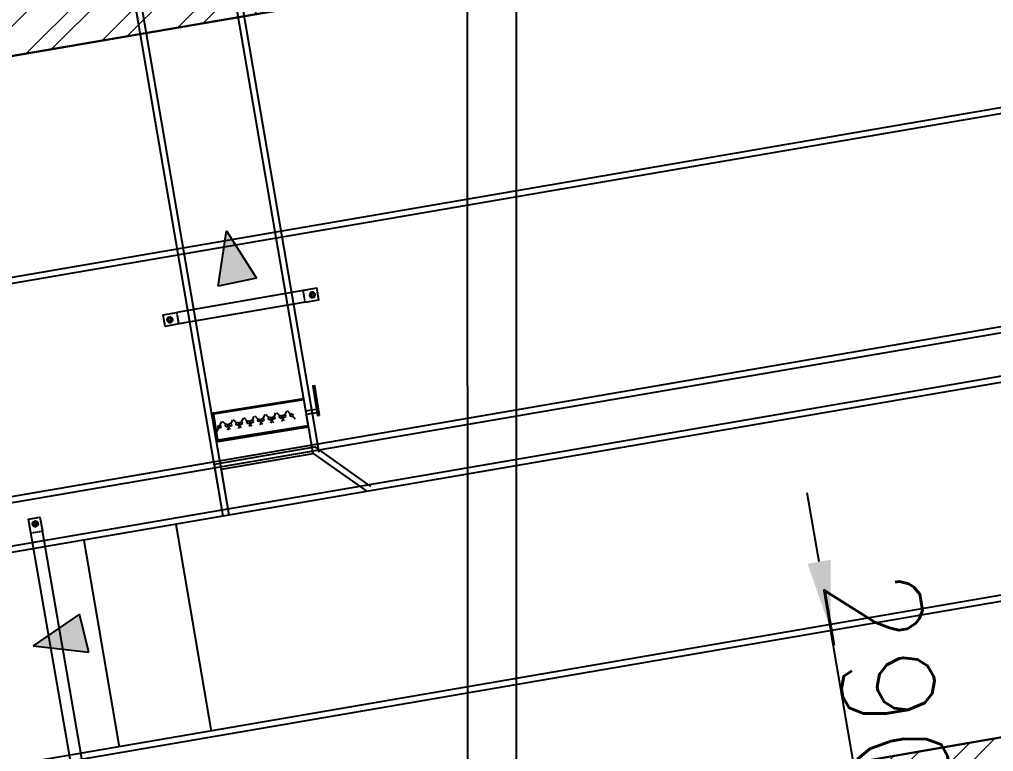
# Model space of a CAD drawing. Header units: millimetres. Extents: x -9226 to 166212, y -13 to 97274.
# Drawn here: x 24449 to 26539, y 20812 to 22382 of the extents above; entities that cross this region are included whole.
import ezdxf

# ---------------------------------------------------------------- set-up
doc = ezdxf.new("R2010")
doc.units = ezdxf.units.MM
doc.linetypes.add('23491-GN-XR-PLOT LIMIT$0$DASHED', pattern=[0.75, 0.5, -0.25])
doc.linetypes.add('HIDDEN', pattern=[9.525, 6.35, -3.175])
doc.layers.get('0').update_dxf_attribs({"color": 8})
doc.layers.get('Defpoints').update_dxf_attribs({"color": 8})
for name, color, linetype in [('1.INS', 8, 'Continuous'), ('1.support 2', 7, 'Continuous'), ('23491-GN-XR-PLOT LIMIT$0$ARCADE', 8, 'Continuous'), ('23491-GN-XR-PLOT LIMIT$0$PODIUM', 8, 'Continuous'), ('23491-GN-XR-PLOT LIMIT$0$RETAIL', 8, 'Continuous'), ('EAD', 30, 'Continuous'), ('ETA-AC-SUPPORT', 25, 'Continuous'), ('FAD', 3, 'Continuous'), ('IZ-AC-VCD', 4, 'Continuous'), ('VCD SHE', 7, 'Continuous')]:
    doc.layers.add(name, color=color, linetype=linetype)
for name, color, linetype, lineweight in [('1.XREF', 8, 'Continuous', 9), ('23491-XR-AR-2ND FLOOR PLAN$0$23491-XR-AR-2ND FLOOR PLAN$0$23491-XR-AR-TYP-FLOOR$0$A-WALL-PATT', 8, 'Continuous', 5), ('23491-XR-AR-2ND FLOOR PLAN$0$23491-XR-AR-2ND FLOOR PLAN$0$A-WALL', 8, 'Continuous', 30), ('23491-XR-AR-2ND FLOOR PLAN$0$23491-XR-AR-TYP-FLOOR$0$A-WALL-PATT', 8, 'Continuous', 5), ('23491-XR-AR-2ND FLOOR PLAN$0$A-WALL', 8, 'Continuous', 30), ('23491-XR-AR-2ND FLOOR PLAN$0$A-WALL-CAVI', 8, 'Continuous', 15), ('A-ANNO-DIMS', 8, 'Continuous', 9)]:
    doc.layers.add(name, color=color, linetype=linetype, lineweight=lineweight)
doc.styles.add('ROMANS', font='isocp.shx', dxfattribs={"width": 0.8})
doc.styles.get("Standard").update_dxf_attribs({"font": 'romans.shx', "height": 200})
doc.dimstyles.new('ISO-25', dxfattribs={"dimtxt": 200, "dimasz": 150, "dimexe": 1.25, "dimexo": 0.625, "dimgap": 1, "dimtad": 1, "dimtoh": 1, "dimdec": 0, "dimrnd": 5, "dimtxsty": 'Standard', "dimcen": 2.5, "dimclrd": 256, "dimclre": 256, "dimclrt": 7, "dimadec": 0, "dimazin": 0, "dimtfac": 1, "dimtdec": 0, "dimtix": 1, "dimtmove": 2, "dimatfit": 3, "dimfxl": 1, "dimarcsym": 1})
doc.dimstyles.new('JSE', dxfattribs={"dimtxt": 50, "dimasz": 150, "dimexe": 0.18, "dimexo": 0.0625, "dimgap": 50, "dimtad": 0, "dimdec": 0, "dimrnd": 5, "dimzin": 0, "dimdsep": 46, "dimtxsty": 'ROMANS', "dimcen": 0.09, "dimclrd": 7, "dimclre": 7, "dimclrt": 7, "dimadec": 0, "dimazin": 0, "dimtfac": 1, "dimtdec": 0, "dimtofl": 0, "dimtmove": 0, "dimatfit": 3, "dimfxl": 1, "dimtolj": 1, "dimtzin": 0, "dimarcsym": 1})

# ---------------------------------------------------------------- blocks, each defined once
blk = doc.blocks.new('23491-GN-XR-PLOT LIMIT')
at = {"layer": '23491-GN-XR-PLOT LIMIT$0$ARCADE', "color": 8}
blk.add_lwpolyline([(48271.7, 23525.6, 0.000496), (5000, 16088.4), (5000, 11014.2, -0.000526), (50902.2, 18902.5), (55000, 23715.1), (55000, 82243.6), (50763.6, 86480), (9264.6, 86480), (5000, 82215.4), (5000, 81480), (48692.6, 81480), (50500, 80172.6), (50500, 25555.4)], format="xyb", close=True, dxfattribs=at)
at = {"layer": '23491-GN-XR-PLOT LIMIT$0$PODIUM', "color": 8, "linetype": '23491-GN-XR-PLOT LIMIT$0$DASHED', "ltscale": 15, "flags": 128}
blk.add_lwpolyline([(5000, 82215.4), (5000, 11014.2, -0.000526), (50902.2, 18902.5), (55000, 23715.1), (55000, 82243.6), (50763.6, 86480), (9264.6, 86480)], format="xyb", close=True, dxfattribs=at)
blk.add_lwpolyline([(5000, 82215.4), (5000, 11014.2, -0.000526), (50902.2, 18902.5), (55000, 23715.1), (55000, 82243.6), (50763.6, 86480), (9264.6, 86480)], format="xyb", close=True, dxfattribs=at)
at = {"layer": '23491-GN-XR-PLOT LIMIT$0$RETAIL', "color": 8}
blk.add_lwpolyline([(48271.7, 23525.6), (50500, 25555.4), (50500, 80172.6), (48692.6, 81480), (5000, 81480), (5000, 71480), (40000, 71480), (40000, 32256.2, 0.000401), (5000, 26236.7), (5000, 16088.4, -0.000496)], format="xyb", close=True, dxfattribs=at)
blk = doc.blocks.new('23491-XR-AR-2ND FLOOR PLAN')
at = {"layer": '23491-XR-AR-2ND FLOOR PLAN$0$23491-XR-AR-2ND FLOOR PLAN$0$23491-XR-AR-TYP-FLOOR$0$A-WALL-PATT'}
h = blk.add_hatch(dxfattribs=at)
h.set_pattern_fill('ANSI32', color=8, scale=10)
h.paths.add_polyline_path([(24900.7, 25376.9), (25010.8, 24736.3), (25700.7, 24854.9), (26056.3, 22785.2), (24331.6, 22488.8), (24365.5, 22291.7), (28209.1, 22952.2), (28192.2, 23050.8), (27699.4, 22966.1), (27555.5, 23803.8), (28048.2, 23888.5), (28022.8, 24036.3), (27382.2, 23926.2), (27534.6, 23039.2), (26204.1, 22810.6), (25840, 24929.6), (26037.1, 24963.4), (25935.5, 25554.8), (26034.1, 25571.7), (26017.1, 25670.3), (25820, 25636.4), (25921.6, 25045.1), (25083.9, 24901.1), (24982.3, 25492.4), (24046, 25331.5), (24063, 25233)])
at = {"layer": '23491-XR-AR-2ND FLOOR PLAN$0$23491-XR-AR-TYP-FLOOR$0$A-WALL-PATT'}
h = blk.add_hatch(dxfattribs=at)
h.set_pattern_fill('ANSI32', color=8, scale=10)
h.paths.add_polyline_path([(22314.8, 18873.3), (22141.7, 19880.3), (22043.2, 19863.4), (22009.3, 20060.5), (28809.6, 21229), (28843.5, 21032), (26182.5, 20574.7), (26083.9, 20557.8), (26067, 20656.3), (25475.7, 20554.7), (25628, 19668), (25529.5, 19651.1), (25394, 20439.2), (22240.3, 19897.2), (22413.3, 18890.3)])
at = {"layer": '23491-XR-AR-2ND FLOOR PLAN$0$23491-XR-AR-2ND FLOOR PLAN$0$A-WALL', "color": 8}
blk.add_line((28209.1, 22952.2), (24365.5, 22291.7), dxfattribs=at)
at = {"layer": '23491-XR-AR-2ND FLOOR PLAN$0$A-WALL', "color": 8}
blk.add_line((28809.6, 21229, 0), (22009.3, 20060.5, 0), dxfattribs=at)
at = {"layer": '23491-XR-AR-2ND FLOOR PLAN$0$A-WALL-CAVI', "color": 8}
blk.add_blockref('23491-GN-XR-PLOT LIMIT', (0, 0), dxfattribs=at)
blk = doc.blocks.new('XREF')
at = {"layer": 'A-ANNO-DIMS', "color": 8}
blk.add_blockref('23491-XR-AR-2ND FLOOR PLAN', (0, 0), dxfattribs=at)
blk = doc.blocks.new('*U542')
at = {"layer": 'IZ-AC-VCD', "color": 5, "extrusion": (0, 0, -1)}
for p, q in [((41.5, 467.5), (41.5, 416.7)), ((58.5, 416.7), (58.5, 467.5))]:
    blk.add_line(p, q, dxfattribs=at)
at = {"layer": 'IZ-AC-VCD', "color": 5}
for p, q in [((-10, 416.7), (-10, 0)), ((110, 416.7), (110, 0))]:
    blk.add_line(p, q, dxfattribs=at)
for points in [[(29.2, 475.9), (165.1, 475.9), (165.1, 467.5), (29.2, 467.5)], [(-16.7, 0), (116.7, 0), (116.7, 416.7), (-16.7, 416.7)]]:
    blk.add_lwpolyline(points, close=True, dxfattribs=at)
at = {"layer": 'IZ-AC-VCD', "color": 7, "extrusion": (0, 0, -1)}
for points in [[(-28.6, 364.9), (-45.1, 353.4)], [(-28.6, 314.9), (-45.1, 303.4)], [(-28.6, 301.8), (-45.1, 313.2)], [(-54.9, 346.6), (-71.4, 335.1)], [(-54.9, 320.1), (-71.4, 331.5)], [(-54.9, 296.6), (-71.4, 285.1)], [(-54.9, 270.1), (-71.4, 281.5)], [(-28.6, 264.9), (-45.1, 253.4)], [(-28.6, 251.8), (-45.1, 263.2)], [(-54.9, 246.6), (-71.4, 235.1)], [(-54.9, 220.1), (-71.4, 231.5)], [(-28.6, 214.9), (-45.1, 203.4)], [(-28.6, 201.8), (-45.1, 213.2)], [(-54.9, 196.6), (-71.4, 185.1)], [(-54.9, 170.1), (-71.4, 181.5)], [(-28.6, 164.9), (-45.1, 153.4)], [(-28.6, 151.8), (-45.1, 163.2)], [(-54.9, 146.6), (-71.4, 135.1)], [(-28.6, 114.9), (-45.1, 103.4)], [(-28.6, 101.8), (-45.1, 113.2)], [(-54.9, 120.1), (-71.4, 131.5)], [(-54.9, 96.6), (-71.4, 85.1)], [(-28.6, 64.9), (-45.1, 53.4)], [(-28.6, 51.8), (-45.1, 63.2)], [(-54.9, 70.1), (-71.4, 81.5)], [(-54.9, 46.6), (-71.4, 35.1)], [(-28.6, 1.8), (-45.1, 13.2)], [(-54.9, 20.1), (-71.4, 31.5)]]:
    blk.add_lwpolyline(points, dxfattribs=at)
for centre in [(-50, 350), (-50, 316.7), (-50, 300), (-50, 266.7), (-50, 250), (-50, 216.7), (-50, 200), (-50, 166.7), (-50, 150), (-50, 116.7), (-50, 100), (-50, 66.7), (-50, 50), (-50, 16.7)]:
    blk.add_circle(centre, 6, dxfattribs=at)
blk = doc.blocks.new('HVAC-VOL-SPD-S01-M-01-0400 R-01$0$HVAC-VOL-SPD-S01-M-01-0400 R-01$0$A$C2F9C6816')
blk.add_hatch(color=256).paths.add_polyline_path([(-198.8, -78.6), (-398.8, -153.6), (-198.8, -228.6)])
for p, q in [((-198.8, -78.6), (-398.8, -153.6)), ((-198.8, -228.6), (-198.8, -78.6)), ((-398.8, -153.6), (-198.8, -228.6))]:
    blk.add_line(p, q)
blk = doc.blocks.new('t')
at = {"layer": 'ETA-AC-SUPPORT', "color": 7, "linetype": 'HIDDEN', "ltscale": 0.3, "extrusion": (2.40653e-07, 5.25136e-08, 1)}
for p, q in [((4429.3, -9484.4, 0), (4379.3, -9484.4, 0)), ((4392.9, -9513, 0), (4404.3, -9506.4, 0)), ((4415.8, -9513, 0), (4404.3, -9506.4, 0)), ((4392.9, -9526.2, 0), (4392.9, -9513, 0)), ((4392.9, -9526.2, 0), (4404.3, -9532.9, 0)), ((4415.8, -9526.2, 0), (4404.3, -9532.9, 0)), ((4415.8, -9526.2, 0), (4415.8, -9513, 0))]:
    blk.add_line(p, q, dxfattribs=at)
at = {"layer": 'ETA-AC-SUPPORT', "color": 7, "linetype": 'Continuous', "ltscale": 0.3, "extrusion": (2.40653e-07, 5.25136e-08, 1), "elevation": 0}
blk.add_lwpolyline([(4429.3, -9484.4), (4429.3, -9543.9), (4379.3, -9543.9), (4379.3, -9484.4)], dxfattribs=at)
at = {"layer": 'ETA-AC-SUPPORT', "color": 7, "linetype": 'HIDDEN', "ltscale": 0.3, "extrusion": (2.40653e-07, 5.25136e-08, 1)}
for radius in [11.5, 6]:
    blk.add_circle((4404.3, -9519.6, 0), radius, dxfattribs=at)
blk = doc.blocks.new('*U556')
at = {"layer": 'ETA-AC-SUPPORT', "color": 7, "linetype": 'Continuous', "ltscale": 0.3, "extrusion": (2.40653e-07, 5.25136e-08, 1)}
for p, q in [((4404.3, -9001.8, 0), (4404.3, -9514.1, 0)), ((4429.3, -9001.8, 0), (4429.3, -9514.1, 0))]:
    blk.add_line(p, q, dxfattribs=at)
at = {"color": 7, "linetype": 'Continuous', "xscale": -0.5, "yscale": 0.5, "zscale": 0.5, "rotation": 180}
blk.add_blockref('t', (2214.7, -13744, 0), dxfattribs=at)
at = {"color": 7, "linetype": 'Continuous', "xscale": 0.5, "yscale": 0.5, "zscale": 0.5}
blk.add_blockref('t', (2214.7, -4771.9, 0), dxfattribs=at)
blk = doc.blocks.new('*U549')
at = {"layer": 'ETA-AC-SUPPORT', "color": 7, "linetype": 'Continuous', "ltscale": 0.3, "extrusion": (2.40653e-07, 5.25136e-08, 1)}
for p, q in [((4404.3, -9239.6, 0), (4404.3, -9514.1, 0)), ((4429.3, -9239.6, 0), (4429.3, -9514.1, 0))]:
    blk.add_line(p, q, dxfattribs=at)
at = {"color": 7, "linetype": 'Continuous', "xscale": -0.5, "yscale": 0.5, "zscale": 0.5, "rotation": 180}
blk.add_blockref('t', (2214.7, -13981.8, 0), dxfattribs=at)
at = {"color": 7, "linetype": 'Continuous', "xscale": 0.5, "yscale": 0.5, "zscale": 0.5}
blk.add_blockref('t', (2214.7, -4771.9, 0), dxfattribs=at)
blk = doc.blocks.new('*D412')
at = {"layer": 'Defpoints', "color": 0, "transparency": 16777216}
for p in [(26189.8, 21070.7, -2.7), (26189.8, 21070.7), (26238.5, 20787.2, 0)]:
    blk.add_point(p, dxfattribs=at)
at = {"layer": 'VCD SHE', "lineweight": -2, "transparency": 16777216}
for p, q in [((26164.4, 21218.5), (26139, 21366.4)), ((26189.2, 21070.6), (26188.6, 21070.5)), ((26238.5, 20787.2), (26189.8, 21070.7)), ((26237.9, 20787.1), (26237.3, 20787)), ((26263.9, 20639.4), (26289.3, 20491.5))]:
    blk.add_line(p, q, dxfattribs=at)
at = {"layer": 'VCD SHE', "transparency": 16777216}
for points in [[(26189, 21222.8), (26139.8, 21214.3), (26189.8, 21070.7)], [(26288.6, 20643.6), (26239.3, 20635.1), (26238.5, 20787.2)]]:
    blk.add_solid(points, dxfattribs=at)
at = {"layer": 'VCD SHE', "color": 7, "transparency": 16777216, "insert": (26313.7, 20946.1), "char_height": 200, "attachment_point": 5, "rotation": 279.7506}
blk.add_mtext('290', dxfattribs=at)

msp = doc.modelspace()

# ---------------------------------------------------------------- block references
at = {"layer": '1.XREF'}
msp.add_blockref('XREF', (0, 0), dxfattribs=at)

# ---------------------------------------------------------------- next in the draw order: linework, layer by layer
at = {"layer": '1.INS', "extrusion": (-0.000514324, -8.83852e-05, 1)}
for points, elevation in [([(32143.7, 23153.6), (20873.5, 21216.9)], -18.8), ([(25092.5, 21453.3), (24867.6, 22762.3)], -18), ([(24886.7, 21316.4), (24644.8, 22724.1)], -18), ([(32224.4, 22684.2), (20954.2, 20747.4)], -18.8), ([(30737, 22335), (20959.8, 20654.8)], -18), ([(30817.6, 21866), (21040.4, 20185.8)], -18), ([(24886.7, 21316.4), (24867.6, 21427.8), (25082.8, 21464.8), (25202.7, 21380.1)], -18)]:
    msp.add_lwpolyline(points, dxfattribs=dict(at, elevation=elevation))
at = {"layer": 'EAD', "extrusion": (-0.000514324, -8.83852e-05, 1), "elevation": -18.8}
for points in [[(32145.9, 23140.8), (20875.7, 21204.1)], [(32222.2, 22697), (20952, 20760.3)]]:
    msp.add_lwpolyline(points, dxfattribs=at)
at = {"layer": 'FAD', "extrusion": (-0.000514324, -8.83852e-05, 1), "elevation": -18}
for points in [[(25079.7, 21451.1), (24854.8, 22760.1)], [(24899.5, 21318.6), (24657.7, 22726.3)], [(30739.2, 22322.2), (20962, 20642)], [(30815.4, 21878.8), (21038.1, 20198.6)], [(24899.5, 21318.6), (24882.6, 21417.2), (25079.7, 21451.1), (25195.2, 21369.4)]]:
    msp.add_lwpolyline(points, dxfattribs=at)
at = {"layer": 'FAD', "elevation": -3.4}
for points in [[(24784.5, 21298.9), (24860.7, 20855.5)], [(24587.4, 21265), (24663.6, 20821.6)]]:
    msp.add_lwpolyline(points, dxfattribs=at)

# ---------------------------------------------------------------- next in the draw order: block references
at = {"layer": '1.support 2', "linetype": 'ByBlock', "extrusion": (3.46104e-05, 6.40101e-06, 1), "xscale": 1.001591528757322, "yscale": 1.001591528757322, "zscale": 1.001591528757322, "rotation": 279.8236558494161}
msp.add_blockref('*U549', (33424.1, 27725.8, 1), dxfattribs=at)
at = {"layer": '1.support 2', "linetype": 'ByBlock', "extrusion": (6.40101e-06, -3.46104e-05, 1), "xscale": 1.001591528757322, "yscale": 1.001591528757322, "zscale": 1.001591528757322, "rotation": 189.8236558621095}
msp.add_blockref('*U556', (30471.1, 12647.8, -0.3), dxfattribs=at)
at = {"layer": 'FAD', "color": 3, "extrusion": (-1.26642e-05, 3.28401e-05, 1), "xscale": -0.561321026933403, "yscale": 0.561321026933403, "zscale": 0.561321026933403, "rotation": 101.8991464146386}
msp.add_blockref('HVAC-VOL-SPD-S01-M-01-0400 R-01$0$HVAC-VOL-SPD-S01-M-01-0400 R-01$0$A$C2F9C6816', (24855.5, 21691.6, 0.4), dxfattribs=at)
at = {"layer": 'FAD', "color": 3, "extrusion": (-3.50762e-05, -2.91741e-06, 1), "xscale": 0.5613210269334028, "yscale": 0.5613210269334028, "zscale": 0.5613210269334028, "rotation": 13.94366805418389}
msp.add_blockref('HVAC-VOL-SPD-S01-M-01-0400 R-01$0$HVAC-VOL-SPD-S01-M-01-0400 R-01$0$A$C2F9C6816', (24675.6, 21176.2, -0.9), dxfattribs=at)
at = {"layer": 'IZ-AC-VCD', "extrusion": (7.54797e-05, -0.000486091, 1), "xscale": -0.4695684231146189, "yscale": 0.4695684231146189, "zscale": 0.4695684231146183, "rotation": 279.1340037647141}
msp.add_blockref('*U542', (24874.3, 21483.9, -8.6), dxfattribs=at)

# ---------------------------------------------------------------- next in the draw order: dimensions: what is measured, and where the dimension line sits
at = {"layer": 'VCD SHE'}
dim = msp.add_aligned_dim(p1=(26238.5, 20787.2, 0), p2=(26189.8, 21070.7, -2.7), distance=0, dimstyle='ISO-25', dxfattribs=at)
dim.commit()
dim.dimension.update_dxf_attribs({"geometry": '*D412', "text_midpoint": (26313.7, 20946.1)})

# ---------------------------------------------------------------- next in the draw order: leaders
at = {"layer": '1.INS'}
msp.add_leader([(25515.1, 23511.4), (25515.1, 20325), (27015.3, 20377.9)], dimstyle='JSE', override={"dimgap": 50, "dimtad": 0}, dxfattribs=at)
at = {"layer": 'FAD'}
for points in [[(25409.7, 22943.8), (25410.7, 18715.7), (27132.8, 18750.5)], [(23834.8, 21061.9, -1.5), (23845.8, 8524.1, -1.5), (25788.8, 8524.2, -1.5)]]:
    msp.add_leader(points, dimstyle='JSE', override={"dimgap": 50, "dimtad": 0}, dxfattribs=at)

doc.saveas('drawing.dxf')
